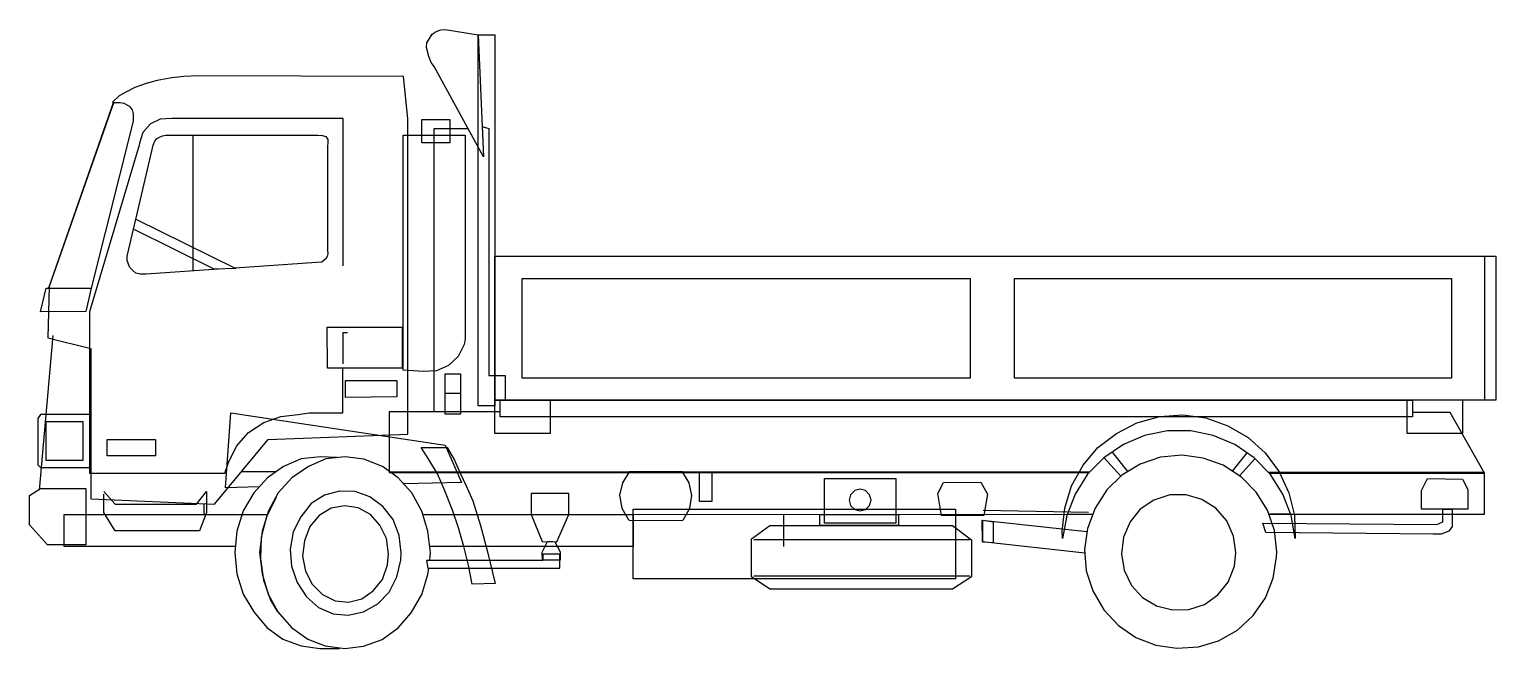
# Model space of a CAD drawing. Extents: x 1219 to 7699, y 8918 to 11654.
import ezdxf

# ---------------------------------------------------------------- set-up
doc = ezdxf.new("R2010")
doc.units = 0
doc.header["$LTSCALE"] = 100
doc.header["$MEASUREMENT"] = 0
doc.layers.add('LX-CAR', color=6, linetype='CONTINUOUS')

msp = doc.modelspace()

# ---------------------------------------------------------------- linework, layer by layer
at = {"layer": 'LX-CAR'}
for points in [[(3226.6, 11090.7), (3007.8, 11490.1), (2995.6, 11507.4), (2984.3, 11534.4), (2974.8, 11574.3), (2975.6, 11594.3), (2986.9, 11613.4), (2999.1, 11632.5), (3016.4, 11644.6), (3038.1, 11652.5), (3056.4, 11654.2), (3056.4, 11654.2), (3202.3, 11629.9), (3226.6, 11090.7)], [(3202.3, 9990.6), (3202.3, 11629.9), (3276.1, 11629.9), (3276.1, 9990.6), (3202.3, 9990.6)], [(1301.6, 10291.1), (1490.9, 10244.2), (1490.9, 9580.8), (2037.1, 9556.5), (2275, 9842.2), (2891.4, 9866.5), (2891.4, 11260), (2873.2, 11445.8), (1965.9, 11448.4), (1965.9, 11448.4), (1902.5, 11445.8), (1848.7, 11439.7), (1784.4, 11428.4), (1735.8, 11414.5), (1685.4, 11397.2), (1648.1, 11378.1), (1616.8, 11360.7), (1587.3, 11332), (1592.5, 11329.5), (1586.4, 11315.6), (1306.9, 10518.5), (1301.6, 10291.1)], [(1303.4, 10510.7), (1494.4, 10510.7), (1679.4, 11247.9), (1679.4, 11247.9), (1680.2, 11266.1), (1679.4, 11280.8), (1675, 11298.2), (1665.4, 11311.2), (1654.2, 11318.2), (1638.5, 11326.9), (1621.2, 11329.5), (1603.8, 11329.5), (1589.9, 11329.5), (1303.4, 10510.7)], [(2605.8, 10609.7), (2606.6, 11260), (1848.7, 11260), (1848.7, 11260), (1797.4, 11257.4), (1754, 11236.5), (1721, 11199.2), (1706.2, 11151.5), (1704.5, 11141.9), (1704.5, 11141.9), (1485.7, 10405.7), (1485.7, 9693.7), (2083.1, 9693.7), (2099.6, 9740.6), (2135.2, 9812.7), (2188.1, 9873.4), (2255, 9917.7), (2330.5, 9944.6), (2406.9, 9953.3), (2455.6, 9959.4), (2488.6, 9959.4), (2604.9, 9959.4), (2604.9, 9959.4), (2604.9, 10157.4)], [(2953.9, 11152.3), (2953.9, 11255.6), (3077.2, 11255.6), (3077.2, 11152.3), (2953.9, 11152.3)], [(3007.8, 9964.6), (3007.8, 11216.6), (3158, 11216.6), (3158, 11215.7)], [(3220.5, 11225.3), (3250, 11216.6), (3250, 10125.2), (3321.2, 10125.2), (3321.2, 10016.7), (3321.2, 10016.7)], [(1689.8, 10814.6), (1767, 11142.8), (1767, 11142.8), (1773.1, 11160.1), (1782.6, 11171.4), (1794, 11178.4), (1807.8, 11183.6), (1822.6, 11186.2), (1822.6, 11186.2), (2493.8, 11186.2), (2514.6, 11184.5), (2529.4, 11181), (2538, 11167.1), (2538, 11154.1), (2537.2, 11136.7), (2537.2, 11136.7), (2537.2, 10679.2), (2538, 10661.8), (2535.4, 10650.5), (2529.4, 10641), (2511.1, 10626.2), (2488.6, 10623.6), (2488.6, 10623.6), (2128.2, 10599.3), (2128.2, 10599.3)], [(1942.4, 11184.5), (1942.4, 10588.9)], [(2870.6, 10148.7), (2870.6, 11187.1), (3145, 11187.1), (3145, 10285), (3145, 10285), (3140.6, 10262.4), (3114.5, 10209.4), (3072, 10169.5), (3018.2, 10145.2), (2960, 10142.6), (2870.6, 10148.7)], [(2076.1, 10595.8), (1735.8, 10572.4), (1708.9, 10572.4), (1689.8, 10577.6), (1676.7, 10588.9), (1663.7, 10602.8), (1656.8, 10617.5), (1651.5, 10633.1), (1651.5, 10652.2), (1685.4, 10796.3), (1685.4, 10796.3)], [(1689.8, 10816.3), (2131.7, 10597.6), (2036.2, 10594.1), (1680.2, 10772), (1689.8, 10816.3)], [(3276.1, 10016.7), (3276.1, 10652.2), (7698.9, 10652.2), (7698.9, 10016.7), (3276.1, 10016.7)], [(7649.4, 10652.2), (7649.4, 10016.7)], [(1293, 10510.7), (1492.7, 10510.7), (1468.4, 10408.3), (1268.7, 10405.7), (1293, 10510.7)], [(3397.6, 10113.1), (3397.6, 10554.1), (5377.2, 10554.1), (5377.2, 10113.1), (3397.6, 10113.1)], [(5572.5, 10113.1), (5572.5, 10554.1), (7503.5, 10554.1), (7503.5, 10113.1), (5572.5, 10113.1)], [(2537.2, 10157.4), (2535.4, 10337.9), (2867.1, 10337.9), (2867.1, 10157.4), (2537.2, 10157.4)], [(2624.9, 10312.8), (2604.9, 10312.8), (2604.9, 10177.3)], [(1322.3, 10301.3), (1262.1, 9618.9)], [(3056.4, 9954.2), (3056.4, 10133), (3124.1, 10133), (3124.1, 9954.2), (3056.4, 9954.2)], [(2617, 10102.7), (2842.8, 10102.7), (2843.7, 10031.4), (2617, 10028), (2617, 10102.7)], [(3124.1, 10046.2), (3056.4, 10046.2)], [(3276.1, 9868.2), (3276.1, 10016.7), (3520, 10016.7), (3520, 9868.2), (3276.1, 9868.2)], [(3299.5, 9942), (3299.5, 10016.7), (7331.6, 10016.7), (7331.6, 9942), (3299.5, 9942)], [(7552.2, 10016.7), (7552.2, 9869.1), (7308.2, 9869.1), (7308.2, 10016.7), (7308.2, 10016.7)], [(1490.9, 9953.3), (1268.7, 9953.3), (1256.5, 9935.1), (1256.5, 9731), (1268.7, 9718.9), (1490.9, 9718.9), (1490.9, 9718.9)], [(1293, 9749.3), (1293, 9922.1), (1455.3, 9922.1), (1455.3, 9749.3), (1293, 9749.3)], [(2235.1, 9632.8), (2085.7, 9629.4), (2109.1, 9959.4), (3056.4, 9817)], [(3299.5, 9964.6), (2809.8, 9964.6), (2809.8, 9696.3), (5900.8, 9694.7)], [(5785.3, 9404.6), (5783.5, 9437.6), (5794.8, 9539.2), (5824.3, 9638.2), (5875.6, 9728.4), (5941.5, 9806.6), (6023.2, 9869.1), (6113.5, 9916), (6214.2, 9943.8), (6316.6, 9950.7), (6418.2, 9937.7), (6515.5, 9903), (6604.9, 9850.9), (6680.4, 9783.1), (6742.1, 9699.8), (6785.5, 9606), (6809.8, 9507), (6813.3, 9404.6), (6813.3, 9404.6), (6795.9, 9506.2), (6757.7, 9600.8), (6703.9, 9687.6), (6631.8, 9761.4), (6546.7, 9819.6), (6451.2, 9859.5), (6351.4, 9880.4), (6248.9, 9880.4), (6147.3, 9859.5), (6053.6, 9819.6), (5967.6, 9761.4), (5894.7, 9688.5), (5840.8, 9600.8), (5803.5, 9506.2), (5785.3, 9404.6), (5785.3, 9404.6)], [(6697.4, 9694.2), (7649.4, 9693.7), (7498.3, 9962), (7331.6, 9962), (7331.6, 9962)], [(1563, 9770.1), (1563, 9842.2), (1776.6, 9842.2), (1776.6, 9770.1), (1563, 9770.1)], [(3056.4, 9817), (3129.3, 9652.9), (2872.5, 9647.1)], [(3065.1, 9806.6), (3098.1, 9751), (3123.2, 9693.7), (3150.2, 9638.2), (3179.7, 9571.3), (3213.5, 9462.8), (3243.9, 9346.4), (3277.8, 9205.7), (3176.2, 9203.1), (3159.7, 9287.4), (3138.9, 9369.9), (3115.4, 9451.5), (3089.4, 9530.5), (3052.9, 9623.4), (3022.5, 9691.1), (2984.3, 9754.5), (2951.3, 9806.6), (3065.1, 9806.6)], [(6004.1, 9785.7), (6072.7, 9699.8), (6072.7, 9699.8)], [(2578, 9762.3), (2505, 9765.8), (2420.8, 9757.1), (2342.7, 9723.2), (2271.5, 9672.9), (2211.6, 9606.9), (2164.7, 9527), (2136, 9437.6), (2127.4, 9343.8), (2136, 9248.3), (2164.7, 9159.7), (2210.7, 9080.7), (2268.9, 9012.1), (2339.2, 8960.9), (2419.9, 8930.5), (2502.4, 8918.4), (2589.3, 8918.4), (2589.3, 8918.4), (2589.3, 8921.8)], [(2988.7, 9311.7), (2992.2, 9340.3), (2992.2, 9342.9), (2980.8, 9437.6), (2953.9, 9525.3), (2908.8, 9606), (2849.7, 9672.9), (2779.4, 9723.2), (2697.8, 9755.4), (2614.4, 9765.8), (2529.4, 9757.1), (2452.1, 9723.2), (2379.1, 9672.9), (2319.2, 9606.9), (2275.8, 9527), (2248, 9437.6), (2236.8, 9343.8), (2248, 9248.3), (2275, 9159.7), (2316.7, 9080.7), (2377.4, 9012.1), (2449.5, 8960.9), (2526.8, 8930.5), (2612.7, 8918.4), (2695.2, 8929.6), (2777.7, 8959.2), (2848.9, 9010.4), (2907, 9076.4), (2953.9, 9157.1), (2980.8, 9246.6), (2984.3, 9275.2), (2984.3, 9274.3)], [(6731.6, 9346.4), (6721.2, 9440.2), (6690, 9530.5), (6640.5, 9609.5), (6575.4, 9676.4), (6494.6, 9729.3), (6406.9, 9760.5), (6313.2, 9772.7), (6218.5, 9764), (6128.2, 9733.7), (6047.5, 9685), (5980.6, 9619.9), (5928.5, 9539.2), (5894.7, 9449.7), (5881.6, 9355.9), (5888.6, 9262.2), (5918.1, 9173.6), (5967.6, 9090.3), (6031.9, 9020.8), (6109.1, 8967.8), (6197.7, 8933.1), (6290.6, 8920.1), (6386.1, 8926.2), (6474.7, 8953.1), (6558, 9000), (6626.6, 9064.2), (6681.3, 9143.2), (6716, 9230.1), (6730.8, 9323.8), (6731.6, 9346.4)], [(6042.3, 9679.8), (5967.6, 9762.3), (5967.6, 9761.4)], [(6535.4, 9702.4), (6600.5, 9783.1), (6600.5, 9783.1)], [(6635.3, 9757.1), (6566.7, 9681.5), (6566.7, 9682.4)], [(2309.4, 9699.7), (2156, 9699.8), (2156, 9699.8)], [(5904.2, 9698), (2812.6, 9699.5)], [(4106.1, 9484.5), (4109.6, 9488.8), (4138.2, 9538.3), (4146.9, 9594.7), (4135.6, 9650.3), (4106.1, 9698.9), (3869.9, 9699.8), (3840.4, 9650.3), (3827.4, 9596.5), (3837.8, 9539.2), (3864.7, 9490.5), (3869.9, 9486.2), (4106.1, 9484.5)], [(4179.9, 9567.8), (4179.9, 9697.2), (4235.5, 9697.2), (4235.5, 9567.8), (4179.9, 9567.8)], [(4733, 9472.3), (4733, 9670.3), (5048.1, 9670.3), (5048.1, 9472.3), (4733, 9472.3)], [(6696.2, 9512.7), (7649.4, 9513.1), (7649.4, 9697.2), (6694.1, 9697.6)], [(7397.6, 9669.4), (7552.2, 9667.6), (7576.5, 9620.8), (7576.5, 9533.9), (7371.6, 9533.9), (7371.6, 9617.3), (7397.6, 9669.4)], [(1219.2, 9594.7), (1268.7, 9626), (1468.4, 9626), (1468.4, 9376.8), (1299, 9376.8), (1219.2, 9465.4), (1219.2, 9594.7)], [(1548.2, 9612.1), (1598.6, 9556.5), (1958, 9556.5), (2001.5, 9612.1), (2001.5, 9519.2), (1971.1, 9439.3), (1598.6, 9439.3), (1548.2, 9519.2), (1548.2, 9600.8)], [(2861.9, 9341.2), (2853.2, 9417.6), (2826.3, 9488.8), (2782, 9547), (2723.9, 9589.5), (2659.6, 9613), (2590.1, 9614.7), (2523.3, 9596.5), (2465.1, 9559.1), (2418.2, 9501), (2385.2, 9434.1), (2372.2, 9357.7), (2377.4, 9282.1), (2402.6, 9210.1), (2443.4, 9147.6), (2497.2, 9100.7), (2561.5, 9072), (2628.3, 9065.9), (2695.2, 9081.6), (2758.6, 9116.3), (2808.9, 9168.4), (2843.7, 9236.1), (2861, 9309.1), (2861.9, 9341.2)], [(3436.7, 9604.3), (3436.7, 9510.5), (3485.3, 9392.4), (3549.6, 9390.7), (3602.5, 9510.5), (3602.5, 9604.3), (3436.7, 9604.3)], [(4939.6, 9574.8), (4931.8, 9598.2), (4914.4, 9617.3), (4891, 9623.4), (4866.7, 9617.3), (4847.6, 9598.2), (4841.5, 9574.8), (4847.6, 9550.4), (4866.7, 9533.1), (4891, 9527), (4914.4, 9533.1), (4931.8, 9550.4), (4939.6, 9574.8), (4939.6, 9574.8)], [(5250.4, 9507), (5233.9, 9604.3), (5258.3, 9652.9), (5424.1, 9653.8), (5453.6, 9600.8), (5437.1, 9507), (5250.4, 9507)], [(6550.2, 9343.8), (6540.6, 9415.9), (6511.1, 9483.6), (6462.5, 9538.3), (6400.9, 9577.4), (6331.4, 9598.2), (6259.3, 9597.3), (6189, 9574.8), (6128.2, 9533.9), (6083.1, 9478.4), (6053.6, 9410.7), (6044.9, 9337.7), (6057, 9265.7), (6090, 9197.9), (6138.6, 9145), (6200.3, 9107.6), (6270.6, 9089.4), (6343.5, 9092), (6412.1, 9113.7), (6471.2, 9156.3), (6517.2, 9212.7), (6544.1, 9282.1), (6550.2, 9343.8)], [(1990.2, 9558.3), (1990.2, 9510.5), (2270.7, 9510.6)], [(2309.7, 9586), (2267.1, 9501.8), (2243.7, 9411.5), (2240.2, 9315.1), (2254.1, 9220.5), (2284.5, 9132.8), (2315.8, 9080.7)], [(2806.3, 9337.7), (2797.7, 9404.6), (2768.1, 9463.6), (2726.4, 9510.5), (2671.7, 9540), (2613.6, 9548.7), (2552.8, 9538.3), (2499.8, 9506.2), (2459, 9457.5), (2434.7, 9394.1), (2426, 9326.4), (2439, 9261.3), (2468.6, 9203.1), (2514.6, 9157.1), (2570.2, 9130.2), (2630.1, 9124.1), (2689.1, 9138.9), (2738.6, 9173.6), (2779.4, 9224), (2802, 9288.2), (2806.3, 9337.7)], [(3888.2, 9226.6), (3888.2, 9533.9), (5311.2, 9533.9), (5311.2, 9226.6), (3888.2, 9226.6)], [(5899, 9519.2), (5433.5, 9529.2)], [(6670, 9472.3), (7438.4, 9466.2), (7451.4, 9472.3), (7465.3, 9478.4), (7465.3, 9533.9), (7506.1, 9533.9), (7506.1, 9458.4), (7492.3, 9437.6), (7457.5, 9424.6), (7422.8, 9424.6), (6683.9, 9431.5), (6670, 9472.3)], [(1373.7, 9369), (1373.7, 9510.5), (2159.4, 9510.5)], [(2958.3, 9510.9), (5805.9, 9512.2)], [(2958.5, 9510.5), (3888.2, 9510.5), (3888.2, 9369), (2989, 9369)], [(4491.6, 9462.8), (5298.2, 9462.8), (5383.3, 9399.4), (5383.3, 9235.3), (5298.2, 9181.4), (4491.6, 9181.4), (4410, 9235.3), (4410, 9402.8), (4491.6, 9462.8)], [(4552.3, 9510.5), (4552.3, 9369)], [(4713, 9462.8), (4713, 9510.5), (5059.4, 9510.5), (5059.4, 9462.8), (4713, 9462.8)], [(5882.8, 9339.6), (5431, 9390.7), (5430.2, 9486.2)], [(5430.2, 9486.2), (5892.7, 9435.4)], [(5431, 9390.7), (5480.5, 9387.2), (5480.5, 9477.5), (5431, 9484.5), (5431, 9390.7)], [(5806.1, 9513.1), (5919, 9513.1), (5919, 9514)], [(6793.3, 9513.1), (6696.1, 9513.1), (6696.1, 9513.1)], [(5375.5, 9399.4), (4421.2, 9399.4)], [(2129.7, 9369), (1373.7, 9369)], [(3488.8, 9336), (3488.8, 9308.2), (2974.8, 9308.2), (2980.8, 9274.3), (3563.4, 9274.3), (3563.4, 9336), (3488.8, 9336)], [(3508.7, 9392.4), (3508.7, 9392.4), (3532.2, 9391.6), (3540.9, 9390.7), (3564.3, 9346.4), (3564.3, 9309.1), (3486.2, 9309.1), (3485.3, 9344.7), (3508.7, 9392.4)], [(5375.5, 9238.7), (4421.2, 9238.7)]]:
    msp.add_lwpolyline(points, dxfattribs=at)

doc.saveas('drawing.dxf')
